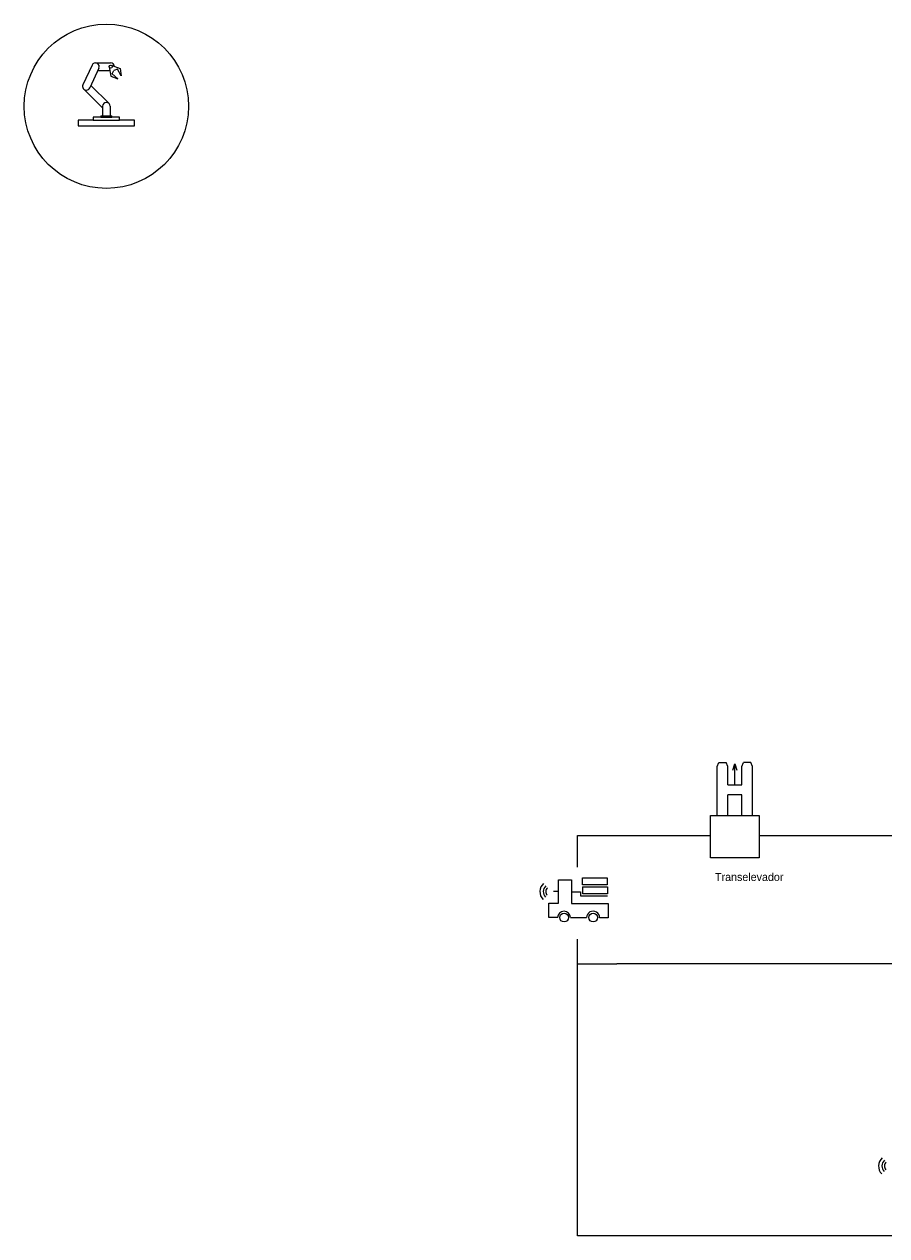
# Model space of a CAD drawing. Header units: millimetres. Extents: x -41525 to 30241, y -6776 to 24131.
# Drawn here: x -41525 to -24720, y 515 to 24131 of the extents above; entities that cross this region are included whole.
import ezdxf

# ---------------------------------------------------------------- set-up
doc = ezdxf.new("R2010")
doc.units = ezdxf.units.MM
doc.header["$LTSCALE"] = 0.4
for name, color, linetype in [('01 Contornos vistos 0.35', 150, 'Continuous'), ('Maquina', 82, 'Continuous'), ('Robots', 80, 'Continuous'), ('Texto2', 7, 'Continuous'), ('TrayTRANS', 20, 'Continuous')]:
    doc.layers.add(name, color=color, linetype=linetype)

msp = doc.modelspace()

# ---------------------------------------------------------------- linework, layer by layer
at = {"layer": '01 Contornos vistos 0.35', "color": 240, "true_color": 0xed1f24}
for p, q in [((-30745, 8316), (-29981, 8316)), ((-30745, 7702), (-30745, 8316)), ((-30745, 5816), (-30745, 6298)), ((-30745, 4045), (-30745, 6214)), ((-30745, 5816), (-29981, 5816))]:
    msp.add_line(p, q, dxfattribs=at)
at = {"layer": '01 Contornos vistos 0.35'}
for p, q in [((-31115, 6996), (-31115, 7451)), ((-31115, 7451), (-30861, 7451)), ((-30861, 7451), (-30861, 6992)), ((-30647, 7357), (-30647, 7495)), ((-30647, 7495), (-30165, 7495)), ((-30165, 7357), (-30647, 7357)), ((-30165, 7495), (-30165, 7357)), ((-31115, 7223), (-31214, 7223)), ((-30861, 7222), (-30684, 7222)), ((-30684, 7222), (-30684, 7140)), ((-30684, 7140), (-30158, 7140)), ((-30649, 7318), (-30160, 7318)), ((-30642, 7181), (-30642, 7318)), ((-30160, 7181), (-30642, 7181)), ((-30160, 7318), (-30160, 7181)), ((-31306, 6717), (-31306, 6996)), ((-31306, 6996), (-31115, 6996)), ((-30861, 6992), (-30151, 6992)), ((-30151, 6992), (-30151, 6714)), ((-31131, 6717), (-31306, 6717)), ((-30882, 6717), (-30567, 6717)), ((-30151, 6714), (-30315, 6714))]:
    msp.add_line(p, q, dxfattribs=at)
at = {"layer": '01 Contornos vistos 0.35', "color": 1}
for p, q in [((-30745, 515), (-30745, 4045)), ((-24175, 515), (-30745, 515))]:
    msp.add_line(p, q, dxfattribs=at)
msp.add_circle((-39925, 22531), 1600, dxfattribs=at)
at = {"layer": '01 Contornos vistos 0.35'}
for centre in [(-31007, 6717), (-30441, 6717)]:
    msp.add_circle(centre, 85.7, dxfattribs=at)
for centre, radius, start, end in [((-31264, 7223), 215, 131.4859, 225.1419), ((-31264, 7223), 149, 131.4859, 225.1419), ((-31264, 7223), 99.6, 131.4859, 225.1419), ((-31007, 6717), 125, 0, 180), ((-30441, 6717), 126, 358.6664, 180), ((-24666, 1874), 215, 131.4859, 225.1419), ((-24666, 1874), 149, 131.4859, 225.1419), ((-24666, 1874), 99.6, 131.4859, 225.1419)]:
    msp.add_arc(centre, radius, start, end, dxfattribs=at)
at = {"layer": 'Maquina'}
for p, q in [((-28026, 9662), (-27994, 9738)), ((-27994, 9738), (-27848, 9738)), ((-27815, 9662), (-27848, 9738)), ((-27721, 9593), (-27681, 9715)), ((-27681, 9305), (-27681, 9715)), ((-27681, 9715), (-27641, 9593)), ((-27546, 9662), (-27514, 9738)), ((-27368, 9738), (-27514, 9738)), ((-27336, 9662), (-27368, 9738)), ((-28026, 8709), (-28026, 9662)), ((-27815, 9305), (-27815, 9662)), ((-27546, 9305), (-27546, 9662)), ((-27336, 8709), (-27336, 9662)), ((-27815, 9305), (-27546, 9305)), ((-27815, 8709), (-27815, 9113)), ((-27546, 9113), (-27815, 9113)), ((-27546, 8709), (-27546, 9113))]:
    msp.add_line(p, q, dxfattribs=at)
msp.add_lwpolyline([(-28153, 8709), (-27208, 8709), (-27208, 7883), (-28153, 7883)], close=True, dxfattribs=at)
at = {"layer": 'Robots'}
for p, q in [((-40202, 23335), (-40381, 22952)), ((-40069, 23273), (-40248, 22889)), ((-40136, 23378), (-39842, 23378)), ((-40089, 23231), (-39859, 23231)), ((-39871, 23299), (-39839, 23118)), ((-39832, 23332), (-39659, 23269)), ((-39813, 23162), (-39776, 23226)), ((-39701, 23068), (-39813, 23162)), ((-39707, 23252), (-39776, 23226)), ((-39634, 23124), (-39707, 23252)), ((-39659, 23269), (-39634, 23124)), ((-40226, 22936), (-39873, 22583)), ((-39839, 23118), (-39701, 23068)), ((-40366, 22868), (-39998, 22500)), ((-40248, 22889), (-40248, 22889)), ((-39998, 22531), (-39998, 22347)), ((-39873, 22583), (-39873, 22583)), ((-39873, 22583), (-39873, 22583)), ((-39873, 22583), (-39873, 22583)), ((-39851, 22531), (-39851, 22347)), ((-40182, 22259), (-40476, 22259)), ((-40476, 22259), (-40476, 22148)), ((-40035, 22317), (-40182, 22317)), ((-40182, 22317), (-40182, 22259)), ((-40182, 22259), (-39668, 22259)), ((-40035, 22347), (-39815, 22347)), ((-40035, 22347), (-40035, 22317)), ((-40035, 22317), (-39815, 22317)), ((-39815, 22317), (-39815, 22347)), ((-39668, 22317), (-39815, 22317)), ((-39668, 22259), (-39668, 22317)), ((-39374, 22259), (-39668, 22259)), ((-39374, 22148), (-39374, 22259)), ((-40476, 22148), (-39374, 22148))]:
    msp.add_line(p, q, dxfattribs=at)
msp.add_circle((-39842, 23304), 29.4, dxfattribs=at)
for centre, start, end in [((-40136, 23304), 335, 155), ((-39842, 23304), 3.5784, 90), ((-40315, 22920), 155, 335), ((-39925, 22531), 0, 180)]:
    msp.add_arc(centre, 73.5, start, end, dxfattribs=at)
at = {"layer": 'TrayTRANS'}
for p, q in [((-29981, 8316), (-28153, 8316)), ((-27208, 8316), (-26367, 8316)), ((-26367, 8316), (-23549, 8316)), ((-25898, 5816), (-29981, 5816)), ((-23549, 5816), (-25898, 5816))]:
    msp.add_line(p, q, dxfattribs=at)

# ---------------------------------------------------------------- texts
at = {"layer": 'Texto2', "insert": (-28067, 7587), "char_height": 155.97, "attachment_point": 1}
msp.add_mtext('Transelevador', dxfattribs=at)

doc.saveas('drawing.dxf')
